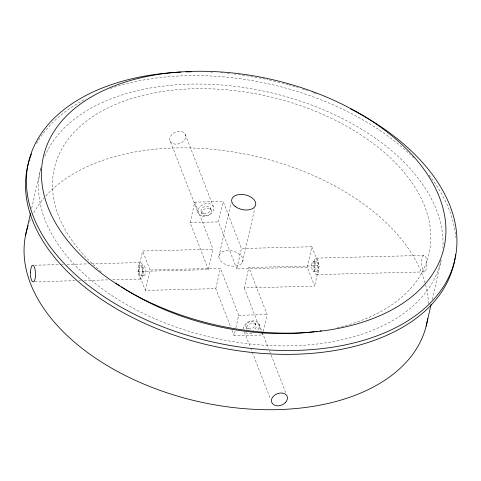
<?xml version="1.0" encoding="UTF-8"?>
<svg xmlns="http://www.w3.org/2000/svg" width="481" height="481" viewBox="0 0 481 481"><rect width="100%" height="100%" fill="white"/><g stroke="black" fill="none" stroke-linecap="round" stroke-linejoin="round"><path stroke-width="0.36" stroke-dasharray="2.4 1.8" d="M31.668 208.381L40.945 167.538A205.417 125.902 12.8 0 0 211.327 337.379A205.417 125.902 12.8 0 0 441.101 260.48M137.987 271.428L142.629 251.01L213.029 249.23L208.393 269.655L137.987 271.428L145.376 290.422L215.777 288.648L230.85 327.405M145.376 290.422L150.018 270.003L142.629 251.01M208.393 269.655L190.091 222.595L194.727 202.17L223.142 201.455L241.444 248.515L236.802 268.939L307.209 267.159L314.592 286.153L244.192 287.933L248.833 267.508L319.234 265.734L314.592 286.153M236.802 268.939L218.5 221.879L223.142 201.455M218.861 256.632L231.06 202.934M215.777 288.648L220.418 268.224L150.018 270.003M242.568 262.019A12.259 7.516 12.8 0 0 227.892 250.559A12.259 7.516 12.8 0 0 222.336 262.53A12.259 7.516 12.8 0 0 242.568 262.019L254.768 208.321M263.155 332.076L262.494 334.992L234.079 335.708L235.239 330.603M235.9 327.687L238.72 315.283L220.418 268.224M263.323 331.343L267.135 314.568L248.833 267.508M307.209 267.159L311.844 246.741L241.444 248.515M432.233 299.392L441.185 259.999M316.805 274.609L424.687 271.891L425.27 271.404A8.273 2.213 -89.6 0 0 426.719 265.025L426.737 262.866A8.285 2.411 89.2 0 0 425.799 257.257A8.285 2.597 87.9 0 0 423.833 255.399L315.951 258.123M423.833 255.405L423.166 255.886A8.273 2.784 86.7 0 0 421.717 262.271L421.783 264.43A8.285 2.597 87.9 0 0 422.895 270.027A8.285 2.411 89.2 0 0 424.687 271.891M190.091 222.595L218.5 221.879M34.782 265.217L61.009 264.556M61.754 264.538L63.252 264.496M66.997 264.406L88.726 263.859M91.721 263.78L140.422 262.554M140.59 265.849L143.747 265.771M312.963 261.502L316.119 261.423M141.101 275.739L144.258 275.661M313.474 271.392L316.63 271.314M34.885 281.722L75.343 280.7M79.088 280.609L80.586 280.567M84.331 280.477L109.055 279.852M112.801 279.756L141.27 279.04M238.72 315.283L267.135 314.568M170.202 141.192L171.14 142.454A8.285 6.006 -22.4 0 0 176.274 144.12A8.285 6.085 -20.1 0 0 182.305 142.172L183.868 140.843A8.273 6.151 -17.6 0 0 185.317 134.464L184.355 133.147A8.285 6.085 -20.1 0 0 179.179 131.355A8.285 6.006 -22.4 0 0 173.196 133.423L171.651 134.806A8.273 5.916 -24.7 0 0 170.202 141.192L198.232 213.275M311.844 246.741L319.234 265.734M185.317 134.464L213.354 206.547M258.988 323.887L261.983 331.583M262.253 332.281L268.512 348.382M269.6 351.178L285.936 393.175M244.192 287.933L261.147 331.529M261.417 332.221L262.494 334.992M210.329 207.894L211.153 210.005M255.14 323.118L255.964 325.228A4.972 3.626 -21.3 0 1 253.042 330.507M201.256 211.935L202.08 214.045M246.074 327.158L246.891 329.269A4.972 3.626 -21.3 0 1 249.813 323.99A4.972 3.626 -21.3 0 1 255.964 325.228M194.727 202.17L213.029 249.23M244.414 332.01L250.403 347.408M250.673 348.112L252.032 351.611M252.303 352.308L270.544 399.2M231.926 330.17L234.079 335.708M36.538 143.518A218.669 134.025 12.8 0 1 85.732 98.96M110.335 88.534A218.669 134.025 12.8 0 1 410.503 154.834M412.055 156.319A218.669 134.025 12.8 0 1 413.582 157.81M429.136 175.24A218.669 134.025 12.8 0 1 455.754 237.349M44.751 156.265A205.417 125.902 12.8 0 1 269.733 92.442A205.417 125.902 12.8 0 1 442.881 248.064M211.057 72.144A218.669 134.025 12.8 0 1 212.542 72.216M220.755 72.751A218.669 134.025 12.8 0 1 222.775 72.914M227.495 73.34A218.669 134.025 12.8 0 1 229.521 73.545M234.253 74.068A218.669 134.025 12.8 0 1 235.6 74.23M238.305 74.567A218.669 134.025 12.8 0 1 241.011 74.928M242.364 75.114A218.669 134.025 12.8 0 1 245.749 75.613M246.422 75.715A218.669 134.025 12.8 0 1 268.001 79.708M269.342 80.002A218.669 134.025 12.8 0 1 281.367 82.876M282.028 83.051A218.669 134.025 12.8 0 1 287.993 84.656M288.654 84.836A218.669 134.025 12.8 0 1 297.847 87.554M302.399 88.997A218.669 134.025 12.8 0 1 307.569 90.729M312.704 92.526A218.669 134.025 12.8 0 1 313.979 92.989M314.616 93.224A218.669 134.025 12.8 0 1 316.522 93.927M29.497 221.933A205.417 125.902 12.8 0 1 30.784 218.861M33.76 212.855A205.417 125.902 12.8 0 1 43.945 198.112M45.815 195.971A205.417 125.902 12.8 0 1 255.754 156.385A205.417 125.902 12.8 0 1 425.414 284.139M425.601 284.818A205.417 125.902 12.8 0 1 428.475 303.866M101.257 271.783A192.16 117.779 12.8 0 1 125.138 100.685A192.16 117.779 12.8 0 1 398.611 166.185A192.16 117.779 12.8 0 1 335.894 327.988M243.428 329.094A8.285 6.049 -21.3 0 1 253.896 320.893A8.285 6.049 -21.3 0 1 257.539 330.267M252.068 333.363A8.285 6.049 -21.3 0 1 244.823 331.902M311.989 263.281A4.972 1.503 88.6 0 0 313.083 271.344A4.972 1.503 88.6 0 0 314.586 264.712A4.972 1.503 88.6 0 0 311.989 263.281M248.539 328.866A4.972 3.626 -21.3 0 0 255.405 324.032A4.972 3.626 -21.3 0 0 247.871 322.517A4.972 3.626 -21.3 0 0 248.539 328.866M204.551 215.753A4.972 3.626 -21.3 0 0 211.418 210.918A4.972 3.626 -21.3 0 0 203.884 209.403A4.972 3.626 -21.3 0 0 204.551 215.753M142.773 267.55A4.972 1.503 88.6 0 0 143.867 275.613A4.972 1.503 88.6 0 0 145.37 268.981A4.972 1.503 88.6 0 0 142.773 267.55M139.616 267.628A4.972 1.503 88.6 0 0 140.711 275.691A4.972 1.503 88.6 0 0 142.214 269.059A4.972 1.503 88.6 0 0 139.616 267.628M138.793 265.518A8.285 2.507 88.6 0 0 140.614 278.962A8.285 2.507 88.6 0 0 143.128 267.905A8.285 2.507 88.6 0 0 138.793 265.518M315.145 263.203A4.972 1.503 88.6 0 0 316.239 271.266A4.972 1.503 88.6 0 0 317.749 264.634A4.972 1.503 88.6 0 0 315.145 263.203M314.327 261.093A8.285 2.507 88.6 0 0 316.149 274.531A8.285 2.507 88.6 0 0 318.656 263.48A8.285 2.507 88.6 0 0 314.327 261.093M203.728 213.642A4.972 3.626 -21.3 0 0 210.594 208.808A4.972 3.626 -21.3 0 0 203.06 207.293A4.972 3.626 -21.3 0 0 203.728 213.642M202.351 216.131A8.285 6.049 -21.3 0 0 213.792 208.069A8.285 6.049 -21.3 0 0 201.238 205.543A8.285 6.049 -21.3 0 0 202.351 216.131"/><path stroke-width="0.72" d="M25.571 235.215L30.562 213.227M426.136 326.226L431.078 304.467M455.08 257.9A218.669 134.025 12.8 0 1 207.197 344.757A218.669 134.025 12.8 0 1 30.543 156.421M30.79 155.76A218.669 134.025 12.8 0 1 31.56 153.788M455.549 254.413A218.669 134.025 12.8 0 1 455.285 256.511M350.691 108.94A218.669 134.025 12.8 0 1 394.354 328.355A218.669 134.025 12.8 0 1 56.68 255.05A218.669 134.025 12.8 0 1 180.976 72.096M186.039 71.897A218.669 134.025 12.8 0 1 191.137 71.789M427.693 318.47A205.417 125.902 12.8 0 1 196.825 401.202A205.417 125.902 12.8 0 1 28.126 225.667M321.386 330.724A192.16 117.779 12.8 0 1 320.033 330.928M317.322 331.313A192.16 117.779 12.8 0 1 315.957 331.493M314.586 331.668A192.16 117.779 12.8 0 1 121.507 286.826M119.793 285.684A192.16 117.779 12.8 0 1 118.092 284.536M116.973 283.76A192.16 117.779 12.8 0 1 115.861 282.984M30.501 272.138L30.489 274.296A8.285 2.411 89.2 0 0 31.427 279.9A8.285 2.597 87.9 0 0 33.387 281.758L34.055 281.277A8.273 2.784 86.7 0 0 35.504 274.891L35.438 272.733A8.285 2.597 87.9 0 0 34.325 267.135A8.285 2.411 89.2 0 0 32.54 265.271L31.95 265.752A8.273 2.213 -89.6 0 0 30.501 272.138M285.576 402.356L284.03 403.733A8.285 6.006 -22.4 0 1 278.048 405.802A8.285 6.085 -20.1 0 1 272.865 404.016L271.903 402.699A8.273 6.151 -17.6 0 1 273.352 396.32L274.916 394.991A8.285 6.085 -20.1 0 1 280.946 393.037A8.285 6.006 -22.4 0 1 286.081 394.709L287.025 395.971A8.273 5.916 -24.7 0 1 285.576 402.356M116.889 284.181A205.417 125.902 12.8 0 0 443.536 249.639A205.417 125.902 12.8 0 0 170.647 72.799A205.417 125.902 12.8 0 0 116.889 284.181M235.095 206.367A12.259 7.516 12.8 0 0 255.327 205.856A12.259 7.516 12.8 0 0 240.656 194.402A12.259 7.516 12.8 0 0 235.095 206.367"/></g></svg>
